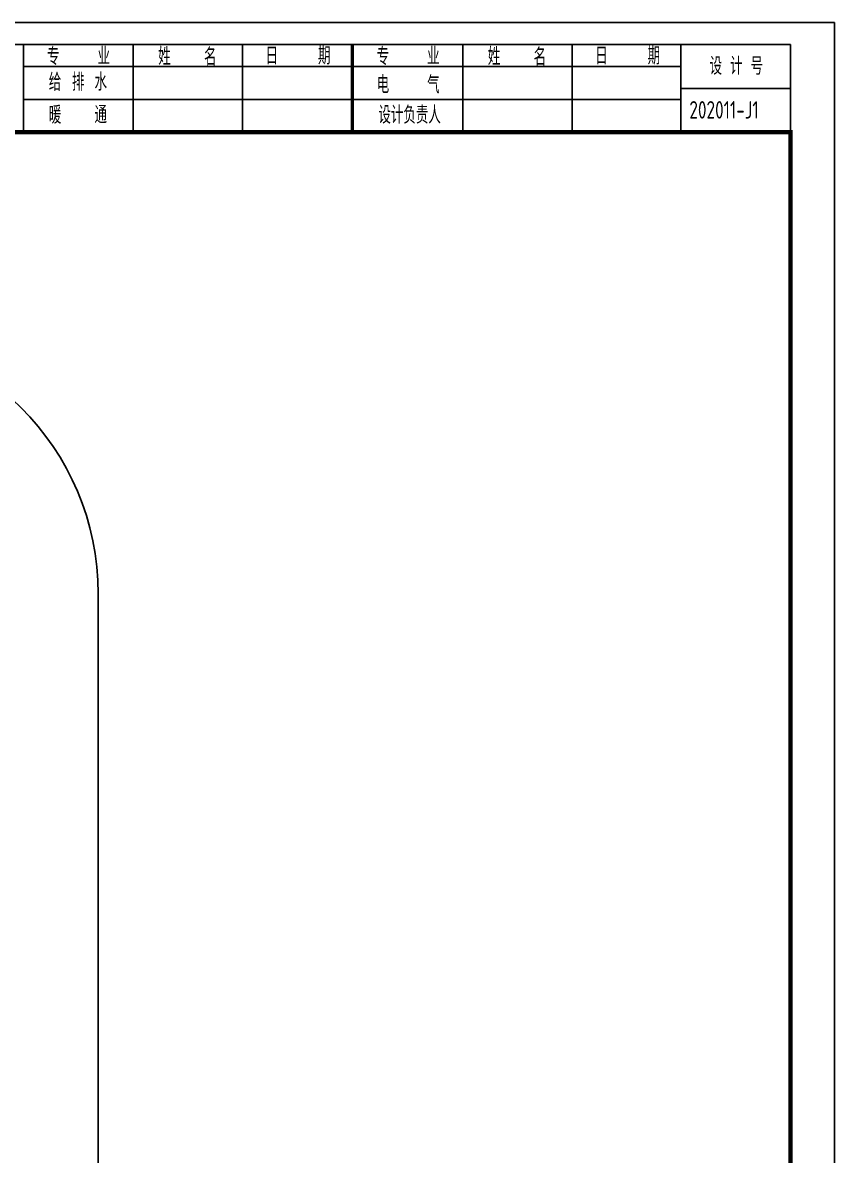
# Model space of a CAD drawing. Extents: x 196430 to 818205, y 904526 to 1974626.
# Drawn here: x 790425 to 818205, y 1935856 to 1974626 of the extents above; entities that cross this region are included whole.
import ezdxf

# ---------------------------------------------------------------- set-up
doc = ezdxf.new("R2010")
doc.units = 0
doc.header["$LTSCALE"] = 1000
doc.header["$MEASUREMENT"] = 0
for name, color, linetype in [('arch', 8, 'Continuous'), ('arch-1#教学楼$0$_0', 8, 'Continuous'), ('arch-1#教学楼$0$GXYZ', 8, 'Continuous'), ('FRAME', 7, 'Continuous')]:
    doc.layers.add(name, color=color, linetype=linetype)
doc.layers.add('arch-1#教学楼$0$PUB_TITLE', color=8, linetype='Continuous', lineweight=25)
doc.layers.add('PUB_TITLE', color=4, linetype='Continuous', lineweight=25)
doc.styles.add('ZJ_zm', font='tssdeng(2).shx', dxfattribs={"width": 0.75, "bigfont": 'tssdchn(2).shx'})

# ---------------------------------------------------------------- blocks, each defined once
blk = doc.blocks.new('arch-1#教学楼$0$xfcd1')
at = {"layer": 'arch-1#教学楼$0$GXYZ', "linetype": 'Continuous'}
blk.add_line((5346324, 987671), (5346324, 952512), dxfattribs=at)
blk.add_arc((5337324, 987671), 9000, 359.9999, 89.9999, dxfattribs=at)
blk = doc.blocks.new('arch-1#教学楼')
at = {"layer": 'arch-1#教学楼$0$PUB_TITLE'}
blk.add_lwpolyline([(5245367, 1013418), (5371517, 1013418), (5371517, 835068), (5245367, 835068)], close=True, dxfattribs=at)
at = {"layer": 'arch-1#教学楼$0$_0'}
blk.add_blockref('arch-1#教学楼$0$xfcd1', (0, 6202), dxfattribs=at)
blk = doc.blocks.new('A0')
at = {"layer": 'PUB_TITLE', "color": 0}
for p, q in [((518998, 594154), (553828, 594154)), ((531328, 591154), (531328, 594154)), ((535078, 591154), (535078, 594154)), ((538828, 591154), (538828, 594154)), ((542548, 594154), (542548, 591154)), ((542548, 591154), (542548, 594154)), ((542608, 591154), (542608, 594154)), ((546358, 591154), (546358, 594154)), ((550108, 591154), (550108, 594154)), ((553828, 594154), (557578, 594154)), ((553828, 594154), (553828, 591154)), ((557578, 591154), (557578, 594154)), ((531328, 593404), (542548, 593404)), ((542608, 593404), (553828, 593404)), ((553828, 591154), (553828, 593254)), ((553828, 592654), (557578, 592654)), ((531328, 592279), (542548, 592279)), ((542608, 592279), (553828, 592279))]:
    blk.add_line(p, q, dxfattribs=at)
blk.add_lwpolyline([(432928, 416554), (559078, 416554), (559078, 594904), (432928, 594904)], close=True, dxfattribs=at)
at = {"layer": 'PUB_TITLE', "color": 0, "const_width": 150}
blk.add_lwpolyline([(434428, 418054), (557578, 418054), (557578, 591154), (434428, 591154)], close=True, dxfattribs=at)
at = {"layer": 'PUB_TITLE', "color": 0, "style": 'ZJ_zm', "width": 0.75}
for s, p in [('专', (532133, 593450)), ('业', (533859, 593459)), ('姓', (535939, 593450)), ('名', (537506, 593432)), ('日', (539611, 593467)), ('期', (541405, 593472)), ('专', (543413, 593450)), ('业', (545139, 593459)), ('姓', (547219, 593450)), ('名', (548786, 593432)), ('日', (550891, 593467)), ('期', (552685, 593472)), ('设 计 号', (554808, 593119)), ('给', (532193, 592570)), ('排', (532985, 592570)), ('水', (533758, 592578)), ('电', (543414, 592485)), ('气', (545141, 592479)), ('暖', (532193, 591445)), ('通', (533758, 591453)), ('设计负责人', (543473, 591445)), ('202011-J1', (554116, 591619))]:
    blk.add_text(s, height=600, dxfattribs=at).set_placement(p)

msp = doc.modelspace()

# ---------------------------------------------------------------- block references
at = {"layer": 'arch'}
msp.add_blockref('arch-1#教学楼', (-4553312, 961208), dxfattribs=at)
at = {"layer": 'FRAME'}
msp.add_blockref('A0', (259127, 1379722), dxfattribs=at)

doc.saveas('drawing.dxf')
